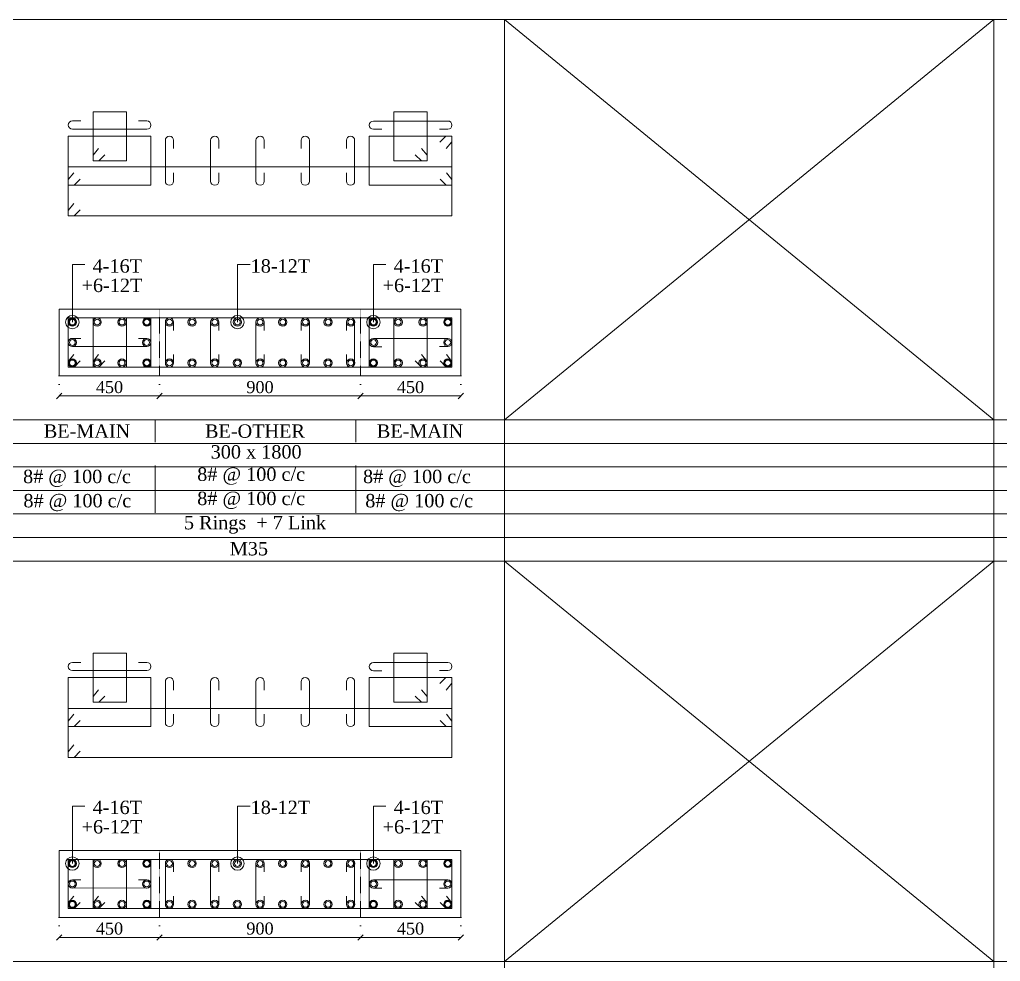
# Model space of a CAD drawing. Header units: millimetres. Extents: x 303 to 27724, y 300 to 68956.
# Drawn here: x 10195 to 14593, y 64733 to 68956 of the extents above; entities that cross this region are included whole.
import ezdxf

# ---------------------------------------------------------------- set-up
doc = ezdxf.new("R2010")
doc.units = ezdxf.units.MM
doc.linetypes.add('( Hidden )', pattern=[0.375, 0.25, -0.125])
doc.linetypes.add('DOT2', pattern=[0.125, 0, -0.125])
doc.layers.get('Defpoints').update_dxf_attribs({"lineweight": 0})
for name, color, linetype, lineweight in [('S-COL. STEEL DIA', 1, 'Continuous', 9), ('S-DIM FOOTING', 7, 'Continuous', 0), ('S-SECTION', 5, 'Continuous', 0), ('S-SECTION MARK', 7, 'Continuous', 0), ('S-SHEET', 7, 'Continuous', 0), ('S-STEEL', 1, 'Continuous', 9), ('S-STEEL-1', 1, 'Continuous', 0), ('S-STEEL-1 C.S.', 106, 'Continuous', 0), ('S-TEXT', 7, 'Continuous', 0)]:
    doc.layers.add(name, color=color, linetype=linetype, lineweight=lineweight)
doc.styles.add('AR', font='ARIALUNI.TTF', dxfattribs={"width": 0.8})
doc.styles.add('S-ROMANS', font='times.ttf')
doc.styles.add('TEXT', font='times.ttf')
doc.dimstyles.new('100', dxfattribs={"dimtxt": 180, "dimasz": 80, "dimexe": 0.18, "dimexo": 0.0625, "dimgap": 1, "dimtad": 1, "dimdec": 0, "dimzin": 0, "dimdsep": 46, "dimtxsty": 'AR', "dimblk": 'DOT', "dimcen": 0.09, "dimse1": 1, "dimse2": 1, "dimclrd": 50, "dimclrt": 256, "dimadec": 0, "dimazin": 0, "dimtfac": 1, "dimtdec": 0, "dimtix": 1, "dimtofl": 0, "dimtmove": 2, "dimatfit": 0, "dimfxl": 1, "dimtolj": 1, "dimtzin": 0, "dimlwd": -1, "dimarcsym": 0})
doc.dimstyles.new('SETU', dxfattribs={"dimtxt": 230, "dimasz": 0.2, "dimexe": 0.1, "dimexo": 0.1, "dimgap": 0.05, "dimtad": 1, "dimdec": 0, "dimzin": 0, "dimdsep": 46, "dimtxsty": 'TEXT', "dimblk": 'OBLIQUE', "dimcen": 0.09, "dimdle": 0.1, "dimclrd": 4, "dimclre": 256, "dimclrt": 256, "dimadec": 1, "dimazin": 0, "dimtfac": 1, "dimtdec": 0, "dimtix": 1, "dimtofl": 0, "dimtmove": 2, "dimatfit": 0, "dimfxl": 1, "dimtolj": 1, "dimtzin": 0, "dimlwd": -1, "dimlwe": -1, "dimarcsym": 1})

# ---------------------------------------------------------------- blocks, each defined once
blk = doc.blocks.new('*U4')
at = {"layer": 'S-COL. STEEL DIA'}
h = blk.add_hatch(color=256, dxfattribs=at)
h.dxf.hatch_style = 1
h.paths.add_polyline_path([(-18.5, 0, 1), (18.5, 0, 1)])
h.paths.add_polyline_path([(13, 0, -1), (-13, 0, -1)], flags=16)
at = {"layer": 'S-COL. STEEL DIA', "lineweight": 5}
for radius in [18.5, 13]:
    blk.add_circle((0, 0), radius, dxfattribs=at)
blk = doc.blocks.new('*U6')
at = {"layer": 'S-COL. STEEL DIA', "lineweight": 5}
for radius in [18.5, 13, 13]:
    blk.add_circle((0, 0), radius, dxfattribs=at)
blk = doc.blocks.new('_Oblique')
at = {"color": 0, "linetype": 'ByBlock', "lineweight": -2}
blk.add_line((-0.5, -0.5), (0.5, 0.5), dxfattribs=at)
blk = doc.blocks.new('*D2424')
at = {"layer": 'Defpoints', "color": 0}
for p in [(10372.5, 64929.9), (10822.5, 64929.9), (10822.5, 64840)]:
    blk.add_point(p, dxfattribs=at)
at = {"layer": 'S-DIM FOOTING', "linetype": 'DOT2', "ltscale": 300}
for p, q in [((10372.5, 64929.8), (10372.5, 64839.9)), ((10822.5, 64929.8), (10822.5, 64839.9))]:
    blk.add_line(p, q, dxfattribs=at)
at = {"layer": 'S-DIM FOOTING', "ltscale": 300}
blk.add_line((10372.4, 64840), (10822.6, 64840), dxfattribs=at)
at = {"layer": 'S-DIM FOOTING', "linetype": 'ByBlock', "xscale": 24, "yscale": 24, "zscale": 24, "rotation": 180}
blk.add_blockref('_Oblique', (10372.5, 64840), dxfattribs=at)
at = {"layer": 'S-DIM FOOTING', "linetype": 'ByBlock', "xscale": 24, "yscale": 24, "zscale": 24}
blk.add_blockref('_Oblique', (10822.5, 64840), dxfattribs=at)
at = {"layer": 'S-DIM FOOTING', "insert": (10597.5, 64879.5), "char_height": 54, "attachment_point": 5, "style": 'TEXT'}
blk.add_mtext('\\A1;450', dxfattribs=at)
blk = doc.blocks.new('*D2425')
at = {"layer": 'Defpoints', "color": 0}
for p in [(10822.5, 64929.9), (11722.5, 64929.9), (11722.5, 64840)]:
    blk.add_point(p, dxfattribs=at)
at = {"layer": 'S-DIM FOOTING', "linetype": 'DOT2', "ltscale": 300}
for p, q in [((10822.5, 64929.8), (10822.5, 64839.9)), ((11722.5, 64929.8), (11722.5, 64839.9))]:
    blk.add_line(p, q, dxfattribs=at)
at = {"layer": 'S-DIM FOOTING', "ltscale": 300}
blk.add_line((10822.4, 64840), (11722.6, 64840), dxfattribs=at)
at = {"layer": 'S-DIM FOOTING', "linetype": 'ByBlock', "xscale": 24, "yscale": 24, "zscale": 24, "rotation": 180}
blk.add_blockref('_Oblique', (10822.5, 64840), dxfattribs=at)
at = {"layer": 'S-DIM FOOTING', "linetype": 'ByBlock', "xscale": 24, "yscale": 24, "zscale": 24}
blk.add_blockref('_Oblique', (11722.5, 64840), dxfattribs=at)
at = {"layer": 'S-DIM FOOTING', "insert": (11272.5, 64879.6), "char_height": 54, "attachment_point": 5, "style": 'TEXT'}
blk.add_mtext('\\A1;900', dxfattribs=at)
blk = doc.blocks.new('*D2426')
at = {"layer": 'Defpoints', "color": 0}
for p in [(11722.5, 64929.9), (12172.5, 64929.9), (12172.5, 64840)]:
    blk.add_point(p, dxfattribs=at)
at = {"layer": 'S-DIM FOOTING', "linetype": 'DOT2', "ltscale": 300}
for p, q in [((11722.5, 64929.8), (11722.5, 64839.9)), ((12172.5, 64929.8), (12172.5, 64839.9))]:
    blk.add_line(p, q, dxfattribs=at)
at = {"layer": 'S-DIM FOOTING', "ltscale": 300}
blk.add_line((11722.4, 64840), (12172.6, 64840), dxfattribs=at)
at = {"layer": 'S-DIM FOOTING', "linetype": 'ByBlock', "xscale": 24, "yscale": 24, "zscale": 24, "rotation": 180}
blk.add_blockref('_Oblique', (11722.5, 64840), dxfattribs=at)
at = {"layer": 'S-DIM FOOTING', "linetype": 'ByBlock', "xscale": 24, "yscale": 24, "zscale": 24}
blk.add_blockref('_Oblique', (12172.5, 64840), dxfattribs=at)
at = {"layer": 'S-DIM FOOTING', "insert": (11947.5, 64879.5), "char_height": 54, "attachment_point": 5, "style": 'TEXT'}
blk.add_mtext('\\A1;450', dxfattribs=at)
blk = doc.blocks.new('_Dot')
at = {"linetype": 'ByBlock', "lineweight": -2}
blk.add_line((-0.5, 0), (-1, 0), dxfattribs=at)
at = {"linetype": 'ByBlock', "const_width": 0.5}
blk.add_lwpolyline([(-0.25, 0, 1), (0.25, 0, 1)], format="xyb", close=True, dxfattribs=at)
blk = doc.blocks.new('*D2427')
at = {"layer": 'Defpoints', "color": 0}
for p in [(10372.5, 67358), (10822.5, 67358), (10822.5, 67268.1)]:
    blk.add_point(p, dxfattribs=at)
at = {"layer": 'S-DIM FOOTING', "linetype": 'DOT2', "ltscale": 300}
for p, q in [((10372.5, 67357.8), (10372.5, 67268)), ((10822.5, 67357.8), (10822.5, 67268))]:
    blk.add_line(p, q, dxfattribs=at)
at = {"layer": 'S-DIM FOOTING', "ltscale": 300}
blk.add_line((10372.4, 67268.1), (10822.6, 67268.1), dxfattribs=at)
at = {"layer": 'S-DIM FOOTING', "linetype": 'ByBlock', "xscale": 24, "yscale": 24, "zscale": 24, "rotation": 180}
blk.add_blockref('_Oblique', (10372.5, 67268.1), dxfattribs=at)
at = {"layer": 'S-DIM FOOTING', "linetype": 'ByBlock', "xscale": 24, "yscale": 24, "zscale": 24}
blk.add_blockref('_Oblique', (10822.5, 67268.1), dxfattribs=at)
at = {"layer": 'S-DIM FOOTING', "insert": (10597.5, 67307.6), "char_height": 54, "attachment_point": 5, "style": 'TEXT'}
blk.add_mtext('\\A1;450', dxfattribs=at)
blk = doc.blocks.new('*D2428')
at = {"layer": 'Defpoints', "color": 0}
for p in [(10822.5, 67358), (11722.5, 67358), (11722.5, 67268.1)]:
    blk.add_point(p, dxfattribs=at)
at = {"layer": 'S-DIM FOOTING', "linetype": 'DOT2', "ltscale": 300}
for p, q in [((10822.5, 67357.8), (10822.5, 67268)), ((11722.5, 67357.8), (11722.5, 67268))]:
    blk.add_line(p, q, dxfattribs=at)
at = {"layer": 'S-DIM FOOTING', "ltscale": 300}
blk.add_line((10822.4, 67268.1), (11722.6, 67268.1), dxfattribs=at)
at = {"layer": 'S-DIM FOOTING', "linetype": 'ByBlock', "xscale": 24, "yscale": 24, "zscale": 24, "rotation": 180}
blk.add_blockref('_Oblique', (10822.5, 67268.1), dxfattribs=at)
at = {"layer": 'S-DIM FOOTING', "linetype": 'ByBlock', "xscale": 24, "yscale": 24, "zscale": 24}
blk.add_blockref('_Oblique', (11722.5, 67268.1), dxfattribs=at)
at = {"layer": 'S-DIM FOOTING', "insert": (11272.5, 67307.6), "char_height": 54, "attachment_point": 5, "style": 'TEXT'}
blk.add_mtext('\\A1;900', dxfattribs=at)
blk = doc.blocks.new('*D2429')
at = {"layer": 'Defpoints', "color": 0}
for p in [(11722.5, 67358), (12172.5, 67358), (12172.5, 67268.1)]:
    blk.add_point(p, dxfattribs=at)
at = {"layer": 'S-DIM FOOTING', "linetype": 'DOT2', "ltscale": 300}
for p, q in [((11722.5, 67357.8), (11722.5, 67268)), ((12172.5, 67357.8), (12172.5, 67268))]:
    blk.add_line(p, q, dxfattribs=at)
at = {"layer": 'S-DIM FOOTING', "ltscale": 300}
blk.add_line((11722.4, 67268.1), (12172.6, 67268.1), dxfattribs=at)
at = {"layer": 'S-DIM FOOTING', "linetype": 'ByBlock', "xscale": 24, "yscale": 24, "zscale": 24, "rotation": 180}
blk.add_blockref('_Oblique', (11722.5, 67268.1), dxfattribs=at)
at = {"layer": 'S-DIM FOOTING', "linetype": 'ByBlock', "xscale": 24, "yscale": 24, "zscale": 24}
blk.add_blockref('_Oblique', (12172.5, 67268.1), dxfattribs=at)
at = {"layer": 'S-DIM FOOTING', "insert": (11947.5, 67307.6), "char_height": 54, "attachment_point": 5, "style": 'TEXT'}
blk.add_mtext('\\A1;450', dxfattribs=at)

msp = doc.modelspace()

# ---------------------------------------------------------------- linework, layer by layer
at = {"layer": 'S-SECTION'}
for points, elevation in [([(12172.5, 67358), (12172.5, 67658), (10372.5, 67658), (10372.5, 67358)], -7.8), ([(12172.5, 64929.9), (12172.5, 65229.9), (10372.5, 65229.9), (10372.5, 64929.9)], -0.4)]:
    msp.add_lwpolyline(points, close=True, dxfattribs=dict(at, elevation=elevation))
at = {"layer": 'S-SHEET', "color": 0}
msp.add_line((303, 68956, -1.6), (27724.1, 68956, -1.1), dxfattribs=at)
at = {"layer": 'S-SHEET'}
for p, q in [((12369.1, 68956, -0.3), (12369.1, 299.8, 0.2)), ((12369.1, 68956, -0.3), (14562.7, 67160.7, -8.5)), ((14562.7, 68956, -1.1), (12369.1, 67160.7, -8.5)), ((14562.7, 68956, 0.5), (14562.7, 299.8, 1)), ((303, 67160.7, -8.5), (27724.1, 67160.7, -8.5)), ((10803, 67160.6, -22.8), (10803, 67061, -22.8)), ((11703, 67160.6, -22.8), (11703, 67061, -22.8)), ((303, 67055.5, -1.1), (27724.1, 67055.5, -1.1)), ((303, 66950.3, -1.1), (27724.1, 66950.3, -1.1)), ((303, 66950.3, -1.1), (27724.1, 66950.3, -1.1)), ((10803, 66955.8, -22.8), (10803, 66744.5, -22.8)), ((11703, 66955.8, -22.8), (11703, 66744.5, -22.8)), ((303, 66844.5, -1.1), (27724.1, 66844.5, -1.1)), ((303, 66739, -1.1), (27724.1, 66739, -1.1)), ((303, 66633.5, -1.1), (27724.1, 66633.5, -1.1)), ((303, 66528, -1.1), (27724.1, 66528, -1.1)), ((12369.1, 66528, -0.3), (14562.7, 64732.7, -8.5)), ((14562.7, 66528, -1.1), (12369.1, 64732.7, -8.5)), ((303, 64732.7, -1.1), (27724.1, 64732.7, -1.1))]:
    msp.add_line(p, q, dxfattribs=at)
at = {"layer": 'S-STEEL', "color": 3}
for points, elevation in [([(10468.7, 68501.7), (10431, 68501.7, 1), (10431, 68464.8), (10764.9, 68464.5, 1), (10764.9, 68501.4), (10727.6, 68501.4)], -8.1), ([(11818.7, 68464.1), (11781, 68464.1, -1), (11781, 68501), (12114.9, 68501.3, -1), (12114.9, 68464.4), (12077.6, 68464.4)], -8.1), ([(10884.9, 68269.6), (10884.9, 68231.8, -1), (10848, 68231.8), (10848, 68414.9, -1), (10884.9, 68414.9), (10884.9, 68377.7)], -7.8), ([(11088.2, 68269.6), (11088.2, 68231.8, -1), (11051.2, 68231.8), (11051.2, 68414.9, -1), (11088.2, 68414.9), (11088.2, 68377.7)], -7.8), ([(11291.4, 68269.6), (11291.4, 68231.8, -1), (11254.5, 68231.8), (11254.5, 68414.9, -1), (11291.4, 68414.9), (11291.4, 68377.7)], -7.8), ([(11456.9, 68269.6), (11456.9, 68231.8, 1), (11493.8, 68231.8), (11493.8, 68414.9, 1), (11456.9, 68414.9), (11456.9, 68377.7)], -7.8), ([(11660.1, 68269.6), (11660.1, 68231.8, 1), (11697, 68231.8), (11697, 68414.9, 1), (11660.1, 68414.9), (11660.1, 68377.7)], -7.8), ([(10884.9, 67561.8), (10884.9, 67599.5, 1), (10848, 67599.5), (10848, 67416.4, 1), (10884.9, 67416.4), (10884.9, 67453.7)], -7.8), ([(11088.2, 67561.8), (11088.2, 67599.5, 1), (11051.2, 67599.5), (11051.2, 67416.4, 1), (11088.2, 67416.4), (11088.2, 67453.7)], -7.8), ([(11291.4, 67561.8), (11291.4, 67599.5, 1), (11254.5, 67599.5), (11254.5, 67416.4, 1), (11291.4, 67416.4), (11291.4, 67453.7)], -7.8), ([(11456.9, 67561.8), (11456.9, 67599.5, -1), (11493.8, 67599.5), (11493.8, 67416.4, -1), (11456.9, 67416.4), (11456.9, 67453.7)], -7.8), ([(11660.1, 67561.8), (11660.1, 67599.5, -1), (11697, 67599.5), (11697, 67416.4, -1), (11660.1, 67416.4), (11660.1, 67453.7)], -7.8), ([(10468.7, 67526.7), (10431, 67526.7, 1), (10431, 67489.8), (10764.9, 67489.5, 1), (10764.9, 67526.4), (10727.6, 67526.4)], -8.1), ([(11818.7, 67489.1), (11781, 67489.1, -1), (11781, 67526), (12114.9, 67526.3, -1), (12114.9, 67489.4), (12077.6, 67489.4)], -8.1), ([(10468.7, 66073.6), (10431, 66073.6, 1), (10431, 66036.7), (10764.9, 66036.4, 1), (10764.9, 66073.3), (10727.6, 66073.3)], -0.7), ([(11818.7, 66036.1), (11781, 66036.1, -1), (11781, 66073), (12114.9, 66073.3, -1), (12114.9, 66036.4), (12077.6, 66036.4)], -0.7), ([(10884.9, 65841.5), (10884.9, 65803.8, -1), (10848, 65803.8), (10848, 65986.9, -1), (10884.9, 65986.9), (10884.9, 65949.6)], -0.4), ([(11088.2, 65841.5), (11088.2, 65803.8, -1), (11051.2, 65803.8), (11051.2, 65986.9, -1), (11088.2, 65986.9), (11088.2, 65949.6)], -0.4), ([(11291.4, 65841.5), (11291.4, 65803.8, -1), (11254.5, 65803.8), (11254.5, 65986.9, -1), (11291.4, 65986.9), (11291.4, 65949.6)], -0.4), ([(11456.9, 65841.5), (11456.9, 65803.8, 1), (11493.8, 65803.8), (11493.8, 65986.9, 1), (11456.9, 65986.9), (11456.9, 65949.6)], -0.4), ([(11660.1, 65841.5), (11660.1, 65803.8, 1), (11697, 65803.8), (11697, 65986.9, 1), (11660.1, 65986.9), (11660.1, 65949.6)], -0.4), ([(10884.9, 65133.8), (10884.9, 65171.5, 1), (10848, 65171.5), (10848, 64988.4, 1), (10884.9, 64988.4), (10884.9, 65025.6)], -0.4), ([(11088.2, 65133.8), (11088.2, 65171.5, 1), (11051.2, 65171.5), (11051.2, 64988.4, 1), (11088.2, 64988.4), (11088.2, 65025.6)], -0.4), ([(11291.4, 65133.8), (11291.4, 65171.5, 1), (11254.5, 65171.5), (11254.5, 64988.4, 1), (11291.4, 64988.4), (11291.4, 65025.6)], -0.4), ([(11456.9, 65133.8), (11456.9, 65171.5, -1), (11493.8, 65171.5), (11493.8, 64988.4, -1), (11456.9, 64988.4), (11456.9, 65025.6)], -0.4), ([(11660.1, 65133.8), (11660.1, 65171.5, -1), (11697, 65171.5), (11697, 64988.4, -1), (11660.1, 64988.4), (11660.1, 65025.6)], -0.4), ([(10468.7, 65098.6), (10431, 65098.6, 1), (10431, 65061.7), (10764.9, 65061.4, 1), (10764.9, 65098.3), (10727.6, 65098.3)], -0.7), ([(11818.7, 65061.1), (11781, 65061.1, -1), (11781, 65098), (12114.9, 65098.3, -1), (12114.9, 65061.4), (12077.6, 65061.4)], -0.7)]:
    msp.add_lwpolyline(points, format="xyb", dxfattribs=dict(at, elevation=elevation))
at = {"layer": 'S-STEEL', "color": 1}
for points, elevation in [([(12079, 68406.1), (12106.5, 68433.5), (12132.5, 68433.5), (12132.5, 68213.5), (11761.7, 68213.5), (11761.7, 68433.5), (12132.5, 68433.5), (12132.5, 68408.4), (12107.3, 68377.6)], -7.8), ([(10466.1, 68102.7), (10438.5, 68075.4), (10412.5, 68075.4), (10412.5, 68295.4), (12133.3, 68295.4), (12133.3, 68075.4), (10412.5, 68075.4), (10412.5, 68100.4), (10437.7, 68131.3)], -7.8), ([(10466.1, 67425.3), (10438.5, 67398), (10412.5, 67398), (10412.5, 67618), (12133.3, 67618), (12133.3, 67398), (10412.5, 67398), (10412.5, 67423), (10437.7, 67453.9)], -7.8), ([(12079, 65978.1), (12106.5, 66005.4), (12132.5, 66005.4), (12132.5, 65785.4), (11761.7, 65785.4), (11761.7, 66005.4), (12132.5, 66005.4), (12132.5, 65980.4), (12107.3, 65949.5)], -0.4), ([(10466.1, 65674.6), (10438.5, 65647.3), (10412.5, 65647.3), (10412.5, 65867.3), (12133.3, 65867.3), (12133.3, 65647.3), (10412.5, 65647.3), (10412.5, 65672.3), (10437.7, 65703.2)], -0.4), ([(10466.1, 64997.2), (10438.5, 64969.9), (10412.5, 64969.9), (10412.5, 65189.9), (12133.3, 65189.9), (12133.3, 64969.9), (10412.5, 64969.9), (10412.5, 64994.9), (10437.7, 65025.8)], -0.4)]:
    msp.add_lwpolyline(points, dxfattribs=dict(at, elevation=elevation))
at = {"layer": 'S-STEEL-1', "color": 41}
for points, elevation in [([(10577.4, 68350.2), (10549.8, 68322.9), (10523.8, 68322.9), (10523.8, 68542.9), (10673.2, 68542.9), (10673.2, 68322.9), (10523.8, 68322.9), (10523.8, 68347.9), (10549, 68378.7)], -7.8), ([(11968.5, 68350.2), (11996, 68322.9), (12022, 68322.9), (12022, 68542.9), (11872.6, 68542.9), (11872.6, 68322.9), (12022, 68322.9), (12022, 68347.9), (11996.8, 68378.7)], -7.8), ([(10577.4, 67425.3), (10549.8, 67398), (10523.8, 67398), (10523.8, 67618), (10673.2, 67618), (10673.2, 67398), (10523.8, 67398), (10523.8, 67423), (10549, 67453.9)], -7.8), ([(11968.5, 67425.3), (11996, 67398), (12022, 67398), (12022, 67618), (11872.6, 67618), (11872.6, 67398), (12022, 67398), (12022, 67423), (11996.8, 67453.9)], -7.8), ([(10577.4, 65922.1), (10549.8, 65894.8), (10523.8, 65894.8), (10523.8, 66114.8), (10673.2, 66114.8), (10673.2, 65894.8), (10523.8, 65894.8), (10523.8, 65919.8), (10549, 65950.7)], -0.4), ([(11968.5, 65922.1), (11996, 65894.8), (12022, 65894.8), (12022, 66114.8), (11872.6, 66114.8), (11872.6, 65894.8), (12022, 65894.8), (12022, 65919.8), (11996.8, 65950.7)], -0.4), ([(10577.4, 64997.2), (10549.8, 64969.9), (10523.8, 64969.9), (10523.8, 65189.9), (10673.2, 65189.9), (10673.2, 64969.9), (10523.8, 64969.9), (10523.8, 64994.9), (10549, 65025.8)], -0.4), ([(11968.5, 64997.2), (11996, 64969.9), (12022, 64969.9), (12022, 65189.9), (11872.6, 65189.9), (11872.6, 64969.9), (12022, 64969.9), (12022, 64994.9), (11996.8, 65025.8)], -0.4)]:
    msp.add_lwpolyline(points, dxfattribs=dict(at, elevation=elevation))
at = {"layer": 'S-STEEL-1', "color": 6}
for points, elevation in [([(10466.1, 68240.8), (10438.5, 68213.5), (10412.5, 68213.5), (10412.5, 68433.5), (10783.3, 68433.5), (10783.3, 68213.5), (10412.5, 68213.5), (10412.5, 68238.5), (10437.7, 68269.3)], -7.8), ([(12079.8, 68240.8), (12107.3, 68213.5), (12133.3, 68213.5), (12133.3, 68433.5), (11762.5, 68433.5), (11762.5, 68213.5), (12133.3, 68213.5), (12133.3, 68238.5), (12108.1, 68269.3)], -7.8), ([(10466.1, 67425.3), (10438.5, 67398), (10412.5, 67398), (10412.5, 67618), (10783.3, 67618), (10783.3, 67398), (10412.5, 67398), (10412.5, 67423), (10437.7, 67453.9)], -7.8), ([(12079.8, 67425.3), (12107.3, 67398), (12133.3, 67398), (12133.3, 67618), (11762.5, 67618), (11762.5, 67398), (12133.3, 67398), (12133.3, 67423), (12108.1, 67453.9)], -7.8), ([(10466.1, 65812.7), (10438.5, 65785.4), (10412.5, 65785.4), (10412.5, 66005.4), (10783.3, 66005.4), (10783.3, 65785.4), (10412.5, 65785.4), (10412.5, 65810.4), (10437.7, 65841.3)], -0.4), ([(12079.8, 65812.7), (12107.3, 65785.4), (12133.3, 65785.4), (12133.3, 66005.4), (11762.5, 66005.4), (11762.5, 65785.4), (12133.3, 65785.4), (12133.3, 65810.4), (12108.1, 65841.3)], -0.4), ([(10466.1, 64997.2), (10438.5, 64969.9), (10412.5, 64969.9), (10412.5, 65189.9), (10783.3, 65189.9), (10783.3, 64969.9), (10412.5, 64969.9), (10412.5, 64994.9), (10437.7, 65025.8)], -0.4), ([(12079.8, 64997.2), (12107.3, 64969.9), (12133.3, 64969.9), (12133.3, 65189.9), (11762.5, 65189.9), (11762.5, 64969.9), (12133.3, 64969.9), (12133.3, 64994.9), (12108.1, 65025.8)], -0.4)]:
    msp.add_lwpolyline(points, dxfattribs=dict(at, elevation=elevation))
at = {"layer": 'S-STEEL-1 C.S.', "color": 8, "linetype": '( Hidden )'}
for p, q in [((10822.5, 67358, -7.8), (10822.5, 67658, -7.8)), ((11722.5, 67358, -7.8), (11722.5, 67658, -7.8)), ((10822.5, 64929.9, -0.4), (10822.5, 65229.9, -0.4)), ((11722.5, 64929.9, -0.4), (11722.5, 65229.9, -0.4))]:
    msp.add_line(p, q, dxfattribs=at)

# ---------------------------------------------------------------- block references
at = {"layer": 'S-COL. STEEL DIA', "xscale": -1, "rotation": 180}
for name, p in [('*U4', (10431, 67599.5, -7.8)), ('*U6', (10866.5, 67599.5, -7.8)), ('*U6', (10968.1, 67599.5, -7.8)), ('*U6', (11069.7, 67599.5, -7.8)), ('*U6', (11171.3, 67599.5, -7.8)), ('*U6', (11272.9, 67599.5, -7.8)), ('*U6', (11374.5, 67599.5, -7.8)), ('*U6', (11476.1, 67599.5, -7.8)), ('*U6', (11577.8, 67599.5, -7.8)), ('*U6', (11679.4, 67599.5, -7.8)), ('*U4', (11781, 67599.5, -7.8)), ('*U6', (11892.3, 67599.5, -7.8)), ('*U6', (12003.6, 67599.5, -7.8)), ('*U4', (10431, 65171.5, -0.4)), ('*U6', (10866.5, 65171.5, -0.4)), ('*U6', (10968.1, 65171.5, -0.4)), ('*U6', (11069.7, 65171.5, -0.4)), ('*U6', (11171.3, 65171.5, -0.4)), ('*U6', (11272.9, 65171.5, -0.4)), ('*U6', (11374.5, 65171.5, -0.4)), ('*U6', (11476.1, 65171.5, -0.4)), ('*U6', (11577.8, 65171.5, -0.4)), ('*U6', (11679.4, 65171.5, -0.4)), ('*U4', (11781, 65171.5, -0.4)), ('*U6', (11892.3, 65171.5, -0.4)), ('*U6', (12003.6, 65171.5, -0.4))]:
    msp.add_blockref(name, p, dxfattribs=at)
at = {"layer": 'S-COL. STEEL DIA', "rotation": 180}
for name, p in [('*U6', (10542.3, 67599.5, -7.8)), ('*U6', (10653.6, 67599.5, -7.8)), ('*U4', (10764.9, 67599.5, -7.8)), ('*U4', (12114.9, 67599.5, -7.8)), ('*U6', (10542.3, 65171.5, -0.4)), ('*U6', (10653.6, 65171.5, -0.4)), ('*U4', (10764.9, 65171.5, -0.4)), ('*U4', (12114.9, 65171.5, -0.4))]:
    msp.add_blockref(name, p, dxfattribs=at)
at = {"layer": 'S-COL. STEEL DIA'}
for name, p in [('*U6', (10431, 67508, -7.8)), ('*U6', (11781.8, 67508, -7.8)), ('*U4', (10431, 67416.4, -7.8)), ('*U6', (10866.5, 67416.4, -7.8)), ('*U6', (10968.1, 67416.4, -7.8)), ('*U6', (11069.7, 67416.4, -7.8)), ('*U6', (11171.3, 67416.4, -7.8)), ('*U6', (11272.9, 67416.4, -7.8)), ('*U6', (11374.5, 67416.4, -7.8)), ('*U6', (11476.1, 67416.4, -7.8)), ('*U6', (11577.8, 67416.4, -7.8)), ('*U6', (11679.4, 67416.4, -7.8)), ('*U4', (11781, 67416.4, -7.8)), ('*U6', (11892.3, 67416.4, -7.8)), ('*U6', (12003.6, 67416.4, -7.8)), ('*U6', (10431, 65079.9, -0.4)), ('*U6', (11781.8, 65079.9, -0.4)), ('*U4', (10431, 64988.4, -0.4)), ('*U6', (10866.5, 64988.4, -0.4)), ('*U6', (10968.1, 64988.4, -0.4)), ('*U6', (11069.7, 64988.4, -0.4)), ('*U6', (11171.3, 64988.4, -0.4)), ('*U6', (11272.9, 64988.4, -0.4)), ('*U6', (11374.5, 64988.4, -0.4)), ('*U6', (11476.1, 64988.4, -0.4)), ('*U6', (11577.8, 64988.4, -0.4)), ('*U6', (11679.4, 64988.4, -0.4)), ('*U4', (11781, 64988.4, -0.4)), ('*U6', (11892.3, 64988.4, -0.4)), ('*U6', (12003.6, 64988.4, -0.4))]:
    msp.add_blockref(name, p, dxfattribs=at)
at = {"layer": 'S-COL. STEEL DIA', "xscale": -1}
for name, p in [('*U6', (10764.1, 67508, -7.8)), ('*U6', (12114.9, 67508, -7.8)), ('*U6', (10542.3, 67416.4, -7.8)), ('*U6', (10653.6, 67416.4, -7.8)), ('*U4', (10764.9, 67416.4, -7.8)), ('*U4', (12114.9, 67416.4, -7.8)), ('*U6', (10764.1, 65079.9, -0.4)), ('*U6', (12114.9, 65079.9, -0.4)), ('*U6', (10542.3, 64988.4, -0.4)), ('*U6', (10653.6, 64988.4, -0.4)), ('*U4', (10764.9, 64988.4, -0.4)), ('*U4', (12114.9, 64988.4, -0.4))]:
    msp.add_blockref(name, p, dxfattribs=at)

# ---------------------------------------------------------------- texts
at = {"layer": 'S-TEXT', "color": 7, "style": 'TEXT'}
for s, p in [('4-16T', (10522, 67821.4, -7.8)), ('18-12T', (11230.6, 67821.4, -7.8)), ('4-16T', (11872, 67821.4, -7.8)), ('+6-12T', (10472.3, 67734.3, -7.8)), ('+6-12T', (11822.3, 67734.3, -7.8)), ('4-16T', (10522, 65393.3, -0.4)), ('18-12T', (11230.6, 65393.3, -0.4)), ('4-16T', (11872, 65393.3, -0.4)), ('+6-12T', (10472.3, 65306.2, -0.4)), ('+6-12T', (11822.3, 65306.2, -0.4))]:
    msp.add_text(s, height=60, dxfattribs=at).set_placement(p)
at = {"layer": 'S-TEXT', "style": 'S-ROMANS'}
for s, p in [('BE-MAIN ', (10303, 67080.8, -22.8)), ('BE-OTHER', (11026, 67080.8, -22.8)), ('BE-MAIN ', (11796.5, 67080.8, -22.8)), ('300 x 1800', (11051.3, 66987.5, -22.8)), ('8# @ 100 c/c', (10991, 66887.3, -22.8)), ('8# @ 100 c/c', (10210, 66877.3, -22.8)), ('8# @ 100 c/c', (11734.5, 66877.3, -22.8)), ('8# @ 100 c/c', (10211.5, 66768.7, -22.8)), ('8# @ 100 c/c', (10991, 66778.7, -22.8)), ('8# @ 100 c/c', (11744.5, 66768.7, -22.8)), ('5 Rings  + 7 Link', (10931.3, 66670.2, -22.8)), ('M35', (11137.2, 66553.4, -22.8))]:
    msp.add_text(s, height=60, dxfattribs=at).set_placement(p)

# ---------------------------------------------------------------- dimensions: what is measured, and where the dimension line sits
at = {"layer": 'S-DIM FOOTING', "ltscale": 300}
for base, p1, p2, picture, middle in [((10822.5, 67268.1, -8.1), (10372.5, 67358, -7.8), (10822.5, 67358, -7.8), '*D2427', (10597.5, 67307.6, -8.1)), ((11722.5, 67268.1, -8.1), (10822.5, 67358, -7.8), (11722.5, 67358, -7.8), '*D2428', (11272.5, 67307.6, -8.1)), ((12172.5, 67268.1, -8.1), (11722.5, 67358, -7.8), (12172.5, 67358, -7.8), '*D2429', (11947.5, 67307.6, -8.1)), ((10822.5, 64840, -0.7), (10372.5, 64929.9, -0.4), (10822.5, 64929.9, -0.4), '*D2424', (10597.5, 64879.5, -0.7)), ((11722.5, 64840, -0.7), (10822.5, 64929.9, -0.4), (11722.5, 64929.9, -0.4), '*D2425', (11272.5, 64879.6, -0.7)), ((12172.5, 64840, -0.7), (11722.5, 64929.9, -0.4), (12172.5, 64929.9, -0.4), '*D2426', (11947.5, 64879.5, -0.7))]:
    dim = msp.add_linear_dim(base=base, p1=p1, p2=p2, angle=180, dimstyle='SETU', override={"dimscale": 1.2, "dimtxt": 45, "dimasz": 20, "dimgap": 10, "dimblk1": 'Oblique', "dimblk2": 'Oblique', "dimsah": 1, "dimclrd": 256, "dimarcsym": 1}, dxfattribs=at)
    dim.commit()
    dim.dimension.update_dxf_attribs({"geometry": picture, "text_midpoint": middle})

# ---------------------------------------------------------------- leaders
at = {"layer": 'S-SECTION MARK'}
for points in [[(10431, 67599.5, -7.8), (10431, 67857.2, -7.8), (10487.4, 67857.2, -7.8)], [(11171.3, 67599.5, -7.8), (11171.3, 67857.2, -7.8), (11227.7, 67857.2, -7.8)], [(11781, 67599.5, -7.8), (11781, 67857.2, -7.8), (11837.4, 67857.2, -7.8)], [(10431, 65171.5, -0.4), (10431, 65429.2, -0.4), (10487.4, 65429.2, -0.4)], [(11171.3, 65171.5, -0.4), (11171.3, 65429.2, -0.4), (11227.7, 65429.2, -0.4)], [(11781, 65171.5, -0.4), (11781, 65429.2, -0.4), (11837.4, 65429.2, -0.4)]]:
    msp.add_leader(points, dimstyle='100', override={"dimasz": 60, "dimtad": 0, "dimclrd": 256, "dimldrblk": 'DotBlank', "dimfxl": 50, "dimfxlon": 1, "dimarcsym": 1}, dxfattribs=at)

doc.saveas('drawing.dxf')
